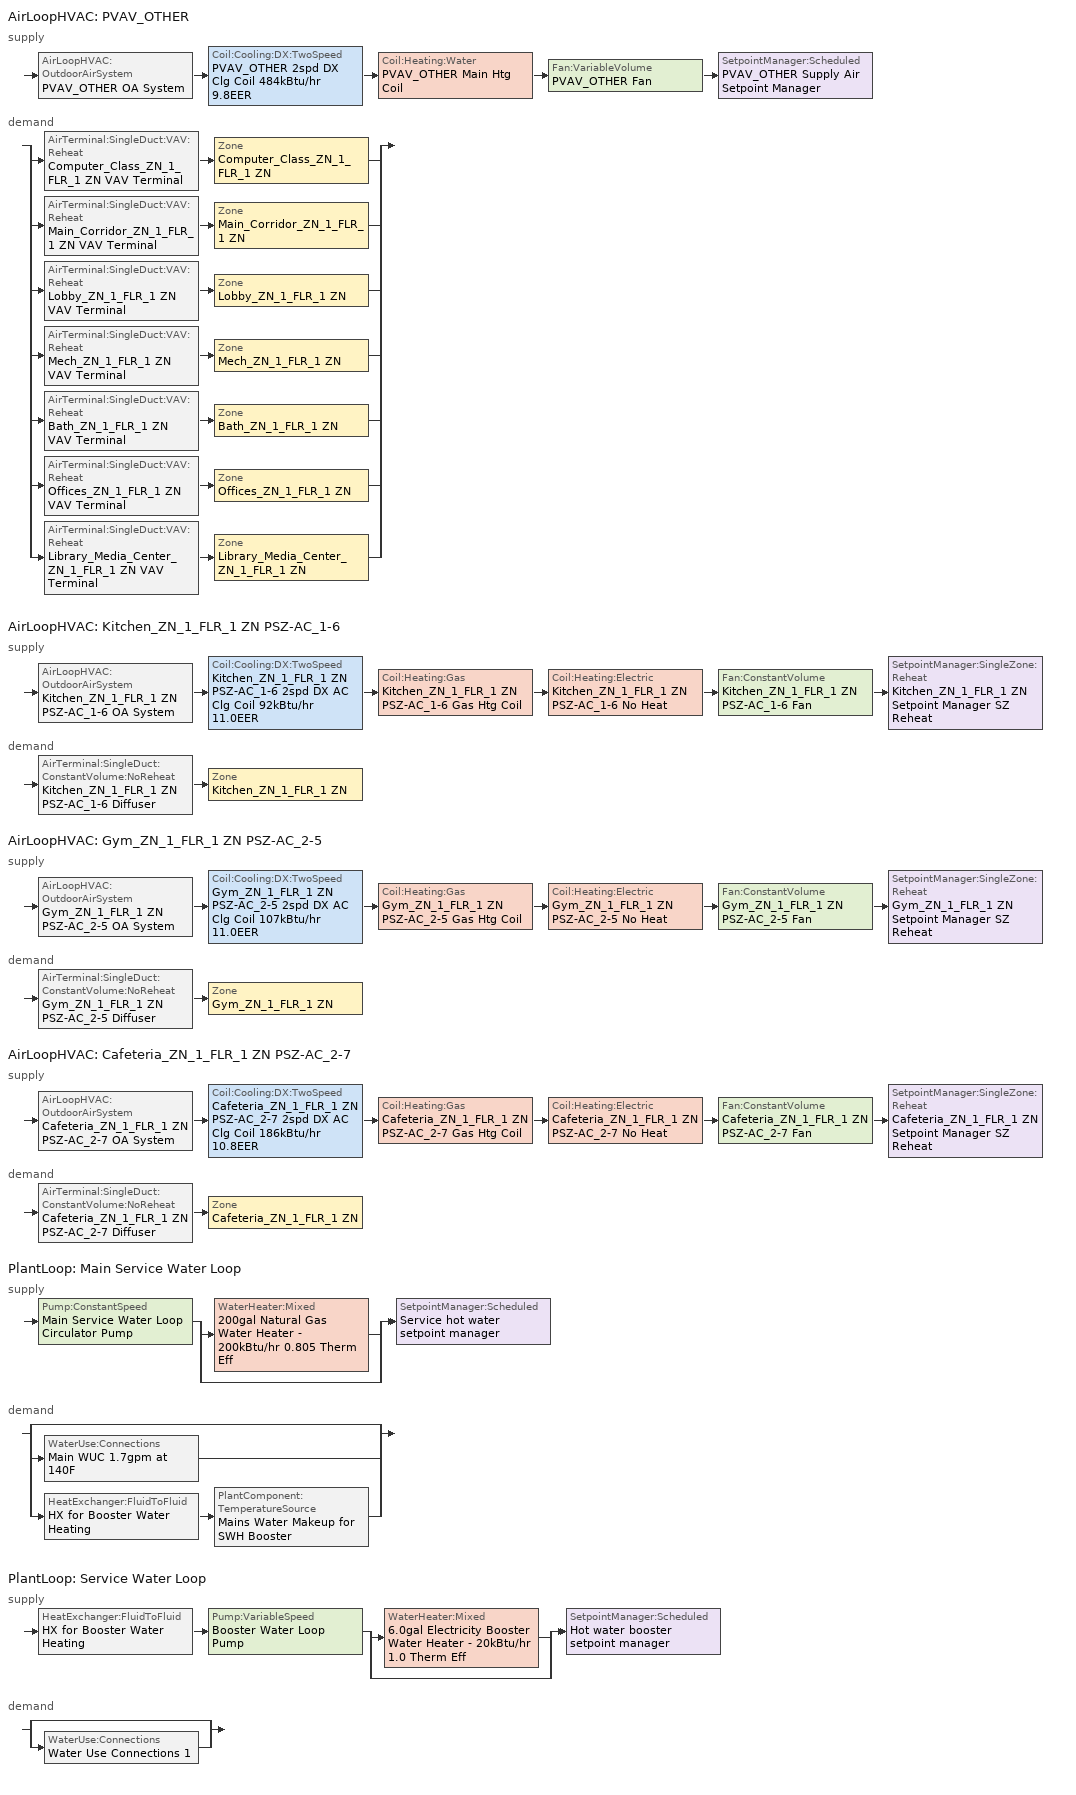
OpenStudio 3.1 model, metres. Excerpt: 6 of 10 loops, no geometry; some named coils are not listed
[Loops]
AirLoopHVAC 'PVAV_OTHER'
 supply: AirLoopHVAC:OutdoorAirSystem 'PVAV_OTHER OA System' > Coil:Cooling:DX:TwoSpeed 'PVAV_OTHER 2spd DX Clg Coil 484kBtu/hr 9.8EER' > Coil:Heating:Water 'PVAV_OTHER Main Htg Coil' > Fan:VariableVolume 'PVAV_OTHER Fan' > SetpointManager:Scheduled 'PVAV_OTHER Supply Air Setpoint Manager'
 demand: split
  | AirTerminal:SingleDuct:VAV:Reheat 'Computer_Class_ZN_1_FLR_1 ZN VAV Terminal' > Zone 'Computer_Class_ZN_1_FLR_1 ZN'
  | AirTerminal:SingleDuct:VAV:Reheat 'Main_Corridor_ZN_1_FLR_1 ZN VAV Terminal' > Zone 'Main_Corridor_ZN_1_FLR_1 ZN'
  | AirTerminal:SingleDuct:VAV:Reheat 'Lobby_ZN_1_FLR_1 ZN VAV Terminal' > Zone 'Lobby_ZN_1_FLR_1 ZN'
  | AirTerminal:SingleDuct:VAV:Reheat 'Mech_ZN_1_FLR_1 ZN VAV Terminal' > Zone 'Mech_ZN_1_FLR_1 ZN'
  | AirTerminal:SingleDuct:VAV:Reheat 'Bath_ZN_1_FLR_1 ZN VAV Terminal' > Zone 'Bath_ZN_1_FLR_1 ZN'
  | AirTerminal:SingleDuct:VAV:Reheat 'Offices_ZN_1_FLR_1 ZN VAV Terminal' > Zone 'Offices_ZN_1_FLR_1 ZN'
  | AirTerminal:SingleDuct:VAV:Reheat 'Library_Media_Center_ZN_1_FLR_1 ZN VAV Terminal' > Zone 'Library_Media_Center_ZN_1_FLR_1 ZN'
AirLoopHVAC 'Kitchen_ZN_1_FLR_1 ZN PSZ-AC_1-6'
 supply: AirLoopHVAC:OutdoorAirSystem 'Kitchen_ZN_1_FLR_1 ZN PSZ-AC_1-6 OA System' > Coil:Cooling:DX:TwoSpeed 'Kitchen_ZN_1_FLR_1 ZN PSZ-AC_1-6 2spd DX AC Clg Coil 92kBtu/hr 11.0EER' > Coil:Heating:Gas 'Kitchen_ZN_1_FLR_1 ZN PSZ-AC_1-6 Gas Htg Coil' > Coil:Heating:Electric 'Kitchen_ZN_1_FLR_1 ZN PSZ-AC_1-6 No Heat' > Fan:ConstantVolume 'Kitchen_ZN_1_FLR_1 ZN PSZ-AC_1-6 Fan' > SetpointManager:SingleZone:Reheat 'Kitchen_ZN_1_FLR_1 ZN Setpoint Manager SZ Reheat'
 demand: AirTerminal:SingleDuct:ConstantVolume:NoReheat 'Kitchen_ZN_1_FLR_1 ZN PSZ-AC_1-6 Diffuser' > Zone 'Kitchen_ZN_1_FLR_1 ZN'
AirLoopHVAC 'Gym_ZN_1_FLR_1 ZN PSZ-AC_2-5'
 supply: AirLoopHVAC:OutdoorAirSystem 'Gym_ZN_1_FLR_1 ZN PSZ-AC_2-5 OA System' > Coil:Cooling:DX:TwoSpeed 'Gym_ZN_1_FLR_1 ZN PSZ-AC_2-5 2spd DX AC Clg Coil 107kBtu/hr 11.0EER' > Coil:Heating:Gas 'Gym_ZN_1_FLR_1 ZN PSZ-AC_2-5 Gas Htg Coil' > Coil:Heating:Electric 'Gym_ZN_1_FLR_1 ZN PSZ-AC_2-5 No Heat' > Fan:ConstantVolume 'Gym_ZN_1_FLR_1 ZN PSZ-AC_2-5 Fan' > SetpointManager:SingleZone:Reheat 'Gym_ZN_1_FLR_1 ZN Setpoint Manager SZ Reheat'
 demand: AirTerminal:SingleDuct:ConstantVolume:NoReheat 'Gym_ZN_1_FLR_1 ZN PSZ-AC_2-5 Diffuser' > Zone 'Gym_ZN_1_FLR_1 ZN'
AirLoopHVAC 'Cafeteria_ZN_1_FLR_1 ZN PSZ-AC_2-7'
 supply: AirLoopHVAC:OutdoorAirSystem 'Cafeteria_ZN_1_FLR_1 ZN PSZ-AC_2-7 OA System' > Coil:Cooling:DX:TwoSpeed 'Cafeteria_ZN_1_FLR_1 ZN PSZ-AC_2-7 2spd DX AC Clg Coil 186kBtu/hr 10.8EER' > Coil:Heating:Gas 'Cafeteria_ZN_1_FLR_1 ZN PSZ-AC_2-7 Gas Htg Coil' > Coil:Heating:Electric 'Cafeteria_ZN_1_FLR_1 ZN PSZ-AC_2-7 No Heat' > Fan:ConstantVolume 'Cafeteria_ZN_1_FLR_1 ZN PSZ-AC_2-7 Fan' > SetpointManager:SingleZone:Reheat 'Cafeteria_ZN_1_FLR_1 ZN Setpoint Manager SZ Reheat'
 demand: AirTerminal:SingleDuct:ConstantVolume:NoReheat 'Cafeteria_ZN_1_FLR_1 ZN PSZ-AC_2-7 Diffuser' > Zone 'Cafeteria_ZN_1_FLR_1 ZN'
PlantLoop 'Main Service Water Loop'
 supply: Pump:ConstantSpeed 'Main Service Water Loop Circulator Pump' > split
  | WaterHeater:Mixed '200gal Natural Gas Water Heater - 200kBtu/hr 0.805 Therm Eff'
  | bypass
  join > SetpointManager:Scheduled 'Service hot water setpoint manager'
 demand: split
  | bypass
  | WaterUse:Connections 'Main WUC 1.7gpm at 140F'
  | HeatExchanger:FluidToFluid 'HX for Booster Water Heating' > PlantComponent:TemperatureSource 'Mains Water Makeup for SWH Booster'
PlantLoop 'Service Water Loop'
 supply: HeatExchanger:FluidToFluid 'HX for Booster Water Heating' > Pump:VariableSpeed 'Booster Water Loop Pump' > split
  | WaterHeater:Mixed '6.0gal Electricity Booster Water Heater - 20kBtu/hr 1.0 Therm Eff'
  | bypass
  join > SetpointManager:Scheduled 'Hot water booster setpoint manager'
 demand: split
  | bypass
  | WaterUse:Connections 'Water Use Connections 1'
[Sizing:Zone] Zone Cooling Design Supply Air Temperature Input Method=SupplyAirTemperature; Zone Cooling Design Supply Air Temperature {C}=12.7778; Zone Cooling Design Supply Air Temperature Difference {deltaC}=11.11; Zone Heating Design Supply Air Temperature Input Method=SupplyAirTemperature; Zone Heating Design Supply Air Temperature {C}=50; Zone Heating Design Supply Air Temperature Difference {deltaC}=11.11; Zone Cooling Design Supply Air Humidity Ratio {kg-H2O/kg-air}=0.0085; Zone Heating Design Supply Air Humidity Ratio {kg-H2O/kg-air}=0.008; Cooling Design Air Flow Method=DesignDay; Heating Design Air Flow Method=DesignDay; Account for Dedicated Outdoor Air System=No; Dedicated Outdoor Air System Control Strategy=NeutralSupplyAir; Dedicated Outdoor Air Low Setpoint Temperature for Design {C}=autosize; Dedicated Outdoor Air High Setpoint Temperature for Design {C}=autosize
Bath_ZN_1_FLR_1 ZN; Cafeteria_ZN_1_FLR_1 ZN; Computer_Class_ZN_1_FLR_1 ZN; Gym_ZN_1_FLR_1 ZN; Kitchen_ZN_1_FLR_1 ZN; Library_Media_Center_ZN_1_FLR_1 ZN; Lobby_ZN_1_FLR_1 ZN; Main_Corridor_ZN_1_FLR_1 ZN; Mech_ZN_1_FLR_1 ZN; Offices_ZN_1_FLR_1 ZN
[Zone equipment]
Bath_ZN_1_FLR_1 ZN: Bath_ZN_1_FLR_1 ZN VAV Terminal, Bath_ZN_1_FLR_1 ZN Exhaust Fan
Cafeteria_ZN_1_FLR_1 ZN: Cafeteria_ZN_1_FLR_1 ZN PSZ-AC_2-7 Diffuser
Computer_Class_ZN_1_FLR_1 ZN: Computer_Class_ZN_1_FLR_1 ZN VAV Terminal
Gym_ZN_1_FLR_1 ZN: Gym_ZN_1_FLR_1 ZN PSZ-AC_2-5 Diffuser
Kitchen_ZN_1_FLR_1 ZN: Kitchen_ZN_1_FLR_1 ZN PSZ-AC_1-6 Diffuser, Kitchen_ZN_1_FLR_1 ZN Exhaust Fan
Library_Media_Center_ZN_1_FLR_1 ZN: Library_Media_Center_ZN_1_FLR_1 ZN VAV Terminal
Lobby_ZN_1_FLR_1 ZN: Lobby_ZN_1_FLR_1 ZN VAV Terminal
Main_Corridor_ZN_1_FLR_1 ZN: Main_Corridor_ZN_1_FLR_1 ZN VAV Terminal
Mech_ZN_1_FLR_1 ZN: Mech_ZN_1_FLR_1 ZN VAV Terminal
Offices_ZN_1_FLR_1 ZN: Offices_ZN_1_FLR_1 ZN VAV Terminal
[PlantLoop] Glycol Concentration=0; Plant Loop Volume {m3}=Autocalculate; Load Distribution Scheme=Optimal
Name | Maximum Loop Temperature {C} | Minimum Loop Temperature {C}
Main Service Water Loop | 60 | 10
Service Water Loop
[Sizing:Plant] Loop Type=Heating; Loop Design Temperature Difference {deltaC}=5; Sizing Option=NonCoincident; Zone Timesteps in Averaging Window=1; Coincident Sizing Factor Mode=None
Name | Design Loop Exit Temperature {C}
Main Service Water Loop | 60
Service Water Loop | 82.2222
[SetpointManager:Scheduled] Control Variable=Temperature
Name | Schedule | Setpoint Node or NodeList
PVAV_OTHER Supply Air Setpoint Manager | Supply Air Temp - 55.0F 3 | PVAV_OTHER Supply Outlet Node
Service hot water setpoint manager | Service Water Loop Temp - 140F | Main Service Water Loop Supply Outlet Node
Hot water booster setpoint manager | Service Water Booster Temp - 180.00000000000006F | Service Water Loop Supply Outlet Node
[Pump:VariableSpeed]
Booster Water Loop Pump: Rated Pump Head {Pa}=0; Rated Power Consumption {W}=0; Motor Efficiency=1; Minimum Flow Rate {m3/s}=0; Pump Control Type=Continuous; Skin Loss Radiative Fraction=0.5; Design Power Sizing Method=PowerPerFlowPerPressure; Design Electric Power per Unit Flow Rate {W/(m3/s)}=348701.1; Design Shaft Power per Unit Flow Rate per Unit Head {W-s/m3-Pa}=1.28205; Design Minimum Flow Rate Fraction=0
[AirLoopHVAC] Availability Schedule=SchoolPrimary HVACOperationSchd; Design Supply Air Flow Rate {m3/s}=autosize; Design Return Air Flow Fraction of Supply Air Flow=1
PVAV_OTHER; Kitchen_ZN_1_FLR_1 ZN PSZ-AC_1-6; Gym_ZN_1_FLR_1 ZN PSZ-AC_2-5; Cafeteria_ZN_1_FLR_1 ZN PSZ-AC_2-7
[Sizing:System] Type of Load to Size On=Sensible; Preheat Design Temperature {C}=7.22222; Preheat Design Humidity Ratio {kg-H2O/kg-Air}=0.008; Precool Design Temperature {C}=12.7778; Precool Design Humidity Ratio {kg-H2O/kg-Air}=0.008; Central Cooling Design Supply Air Temperature {C}=12.7778; Sizing Option=Coincident; 100% Outdoor Air in Cooling=No; 100% Outdoor Air in Heating=No; Central Cooling Design Supply Air Humidity Ratio {kg-H2O/kg-Air}=0.0085; Central Heating Design Supply Air Humidity Ratio {kg-H2O/kg-Air}=0.008; Cooling Design Air Flow Method=DesignDay; Cooling Design Air Flow Rate {m3/s}=0; Heating Design Air Flow Method=DesignDay; Heating Design Air Flow Rate {m3/s}=0; System Outdoor Air Method=ZoneSum; Zone Maximum Outdoor Air Fraction=1; Cooling Supply Air Flow Rate Per Floor Area {m3/s-m2}=0.00996765; Cooling Fraction of Autosized Cooling Supply Air Flow Rate=1; Cooling Supply Air Flow Rate Per Unit Cooling Capacity {m3/s-W}=3.94755e-05; Heating Supply Air Flow Rate Per Floor Area {m3/s-m2}=0.00996765; Heating Fraction of Autosized Heating Supply Air Flow Rate=1; Heating Fraction of Autosized Cooling Supply Air Flow Rate=1; Heating Supply Air Flow Rate Per Unit Heating Capacity {m3/s-W}=3.15882e-05; Cooling Design Capacity Method=CoolingDesignCapacity; Cooling Design Capacity {W}=autosize; Cooling Design Capacity Per Floor Area {W/m2}=234.7; Fraction of Autosized Cooling Design Capacity=1; Heating Design Capacity Method=HeatingDesignCapacity; Heating Design Capacity {W}=autosize; Heating Design Capacity Per Floor Area {W/m2}=157; Fraction of Autosized Heating Design Capacity=1; Central Cooling Capacity Control Method=OnOff
Name | Design Outdoor Air Flow Rate {m3/s} | Central Heating Maximum System Air Flow Ratio | Central Heating Design Supply Air Temperature {C}
PVAV_OTHER | 2.284857 | 0.3 | 12.7778
Kitchen_ZN_1_FLR_1 ZN PSZ-AC_1-6; Gym_ZN_1_FLR_1 ZN PSZ-AC_2-5; Cafeteria_ZN_1_FLR_1 ZN PSZ-AC_2-7 | Autosize | 1 | 50
[Fan:VariableVolume]
PVAV_OTHER Fan: Availability Schedule=Always On Discrete; Fan Total Efficiency=0.6045; Pressure Rise {Pa}=1389.92; Maximum Flow Rate {m3/s}=Autosize; Fan Power Minimum Flow Rate Input Method=Fraction; Fan Power Minimum Flow Fraction=0.25; Fan Power Minimum Air Flow Rate {m3/s}=0; Motor Efficiency=0.93; Motor In Airstream Fraction=1; Fan Power Coefficient 1=0.04076; Fan Power Coefficient 2=0.0881; Fan Power Coefficient 3=-0.0729; Fan Power Coefficient 4=0.9437; Fan Power Coefficient 5=0
[Coil:Cooling:DX:TwoSpeed] Availability Schedule=Always On Discrete; Rated High Speed Total Cooling Capacity {W}=Autosize; Rated High Speed Sensible Heat Ratio=Autosize; Rated High Speed Air Flow Rate {m3/s}=Autosize; Unit Internal Static Air Pressure {Pa}=773.3; Rated Low Speed Total Cooling Capacity {W}=Autosize; Rated Low Speed Sensible Heat Ratio=0.69; Condenser Type=AirCooled; Minimum Outdoor Dry-Bulb Temperature for Compressor Operation {C}=-25; High Speed Evaporative Condenser Effectiveness=0; High Speed Evaporative Condenser Air Flow Rate {m3/s}=Autosize; High Speed Evaporative Condenser Pump Rated Power Consumption {W}=Autosize; Low Speed Evaporative Condenser Effectiveness=0; Low Speed Evaporative Condenser Air Flow Rate {m3/s}=Autosize; Low Speed Evaporative Condenser Pump Rated Power Consumption {W}=Autosize; Basin Heater Capacity {W/K}=10; Basin Heater Setpoint Temperature {C}=2
Name | Rated High Speed COP {W/W} | Total Cooling Capacity Function of Temperature Curve | Total Cooling Capacity Function of Flow Fraction Curve | Energy Input Ratio Function of Temperature Curve | Energy Input Ratio Function of Flow Fraction Curve | Part Load Fraction Correlation Curve | Rated Low Speed COP {W/W} | Low Speed Total Cooling Capacity Function of Temperature Curve | Low Speed Energy Input Ratio Function of Temperature Curve
PVAV_OTHER 2spd DX Clg Coil 484kBtu/hr 9.8EER | 3.39929 | PSZ-AC_CoolCLennoxStandard10Ton_TGA120S2B_CapFT | AHU-1_CoolCStandard10Ton_CapFF | PSZ-AC_CoolCStandard10Ton_EIRFT | CoolCLennoxStandard10Ton_TGA120S2B_EIRFFF | PSZ-AC_CoolCLennoxStandard10Ton_TGA120S2B_PLR | 3.39929 | PSZ-AC_CoolCLennoxStandard10Ton_TGA120S2B_CapFT | PSZ-AC_CoolCStandard10Ton_EIRFT
Kitchen_ZN_1_FLR_1 ZN PSZ-AC_1-6 2spd DX AC Clg Coil 92kBtu/hr 11.0EER; Gym_ZN_1_FLR_1 ZN PSZ-AC_2-5 2spd DX AC Clg Coil 107kBtu/hr 11.0EER | 3.79883 | PSZ-Fine Storage DX Coil Cap-FT | DX Coil Cap-FF | PSZ-AC DX Coil EIR-FT | Split DX Coil EIR-FF | HPACCOOLPLFFPLR | 3.79883 | PSZ-Fine Storage DX Coil Cap-FT | PSZ-AC DX Coil EIR-FT
Cafeteria_ZN_1_FLR_1 ZN PSZ-AC_2-7 2spd DX AC Clg Coil 186kBtu/hr 10.8EER | 3.73224 | PSZ-AC_CoolCLennoxStandard10Ton_TGA120S2B_CapFT | AHU-1_CoolCStandard10Ton_CapFF | PSZ-AC_CoolCStandard10Ton_EIRFT | CoolCLennoxStandard10Ton_TGA120S2B_EIRFFF | PSZ-AC_CoolCLennoxStandard10Ton_TGA120S2B_PLR | 3.73224 | PSZ-AC_CoolCLennoxStandard10Ton_TGA120S2B_CapFT | PSZ-AC_CoolCStandard10Ton_EIRFT
[Controller:OutdoorAir] Maximum Outdoor Air Flow Rate {m3/s}=Autosize; Economizer Control Type=DifferentialEnthalpy; Economizer Control Action Type=ModulateFlow; Lockout Type=LockoutWithHeating; Minimum Limit Type=FixedMinimum; Minimum Outdoor Air Schedule=SchoolPrimary MinOA_MotorizedDamper_Sched; High Humidity Control=No
Name | Minimum Outdoor Air Flow Rate {m3/s} | Controller Mechanical Ventilation | Heat Recovery Bypass Control Type
Controller Outdoor Air 4 | 0 | PVAV_OTHER Ventilation Controller | BypassWhenWithinEconomizerLimits
Kitchen_ZN_1_FLR_1 ZN PSZ-AC_1-6 OA System Controller | autosize | Controller Mechanical Ventilation 1 | BypassWhenWithinEconomizerLimits
Gym_ZN_1_FLR_1 ZN PSZ-AC_2-5 OA System Controller | autosize | Controller Mechanical Ventilation 2 | BypassWhenWithinEconomizerLimits
Cafeteria_ZN_1_FLR_1 ZN PSZ-AC_2-7 OA System Controller | autosize | Controller Mechanical Ventilation 3 | BypassWhenOAFlowGreaterThanMinimum
[Controller:MechanicalVentilation]
Name | Availability Schedule | System Outdoor Air Method
PVAV_OTHER Ventilation Controller | SchoolPrimary MinOA_MotorizedDamper_Sched | VentilationRateProcedure
Controller Mechanical Ventilation 1; Controller Mechanical Ventilation 2; Controller Mechanical Ventilation 3 | Always On Discrete | ZoneSum
[AirLoopHVAC:OutdoorAirSystem]
Name | Controller
PVAV_OTHER OA System | Controller Outdoor Air 4
Kitchen_ZN_1_FLR_1 ZN PSZ-AC_1-6 OA System | Kitchen_ZN_1_FLR_1 ZN PSZ-AC_1-6 OA System Controller
Gym_ZN_1_FLR_1 ZN PSZ-AC_2-5 OA System | Gym_ZN_1_FLR_1 ZN PSZ-AC_2-5 OA System Controller
Cafeteria_ZN_1_FLR_1 ZN PSZ-AC_2-7 OA System | Cafeteria_ZN_1_FLR_1 ZN PSZ-AC_2-7 OA System Controller
[AirTerminal:SingleDuct:VAV:Reheat] Availability Schedule=Always On Discrete; Maximum Air Flow Rate {m3/s}=AutoSize; Zone Minimum Air Flow Input Method=Constant; Constant Minimum Air Flow Fraction=0.370918; Fixed Minimum Air Flow Rate {m3/s}=0; Maximum Hot Water or Steam Flow Rate {m3/s}=AutoSize; Minimum Hot Water or Steam Flow Rate {m3/s}=0; Convergence Tolerance=0.001; Damper Heating Action=ReverseWithLimits; Maximum Flow per Zone Floor Area During Reheat {m3/s-m2}=AutoSize; Maximum Flow Fraction During Reheat=AutoSize; Maximum Reheat Air Temperature {C}=50; Control For Outdoor Air=No
Name | Reheat Coil
Computer_Class_ZN_1_FLR_1 ZN VAV Terminal | Computer_Class_ZN_1_FLR_1 ZN Reheat Coil
Main_Corridor_ZN_1_FLR_1 ZN VAV Terminal | Main_Corridor_ZN_1_FLR_1 ZN Reheat Coil
Lobby_ZN_1_FLR_1 ZN VAV Terminal | Lobby_ZN_1_FLR_1 ZN Reheat Coil
Mech_ZN_1_FLR_1 ZN VAV Terminal | Mech_ZN_1_FLR_1 ZN Reheat Coil
Bath_ZN_1_FLR_1 ZN VAV Terminal | Bath_ZN_1_FLR_1 ZN Reheat Coil
Offices_ZN_1_FLR_1 ZN VAV Terminal | Offices_ZN_1_FLR_1 ZN Reheat Coil
Library_Media_Center_ZN_1_FLR_1 ZN VAV Terminal | Library_Media_Center_ZN_1_FLR_1 ZN Reheat Coil
[SetpointManager:SingleZone:Reheat] Minimum Supply Air Temperature {C}=12.7778; Maximum Supply Air Temperature {C}=50
Name | Control Zone | Setpoint Node or NodeList
Kitchen_ZN_1_FLR_1 ZN Setpoint Manager SZ Reheat | Kitchen_ZN_1_FLR_1 ZN | Kitchen_ZN_1_FLR_1 ZN PSZ-AC_1-6 Supply Outlet Node
Gym_ZN_1_FLR_1 ZN Setpoint Manager SZ Reheat | Gym_ZN_1_FLR_1 ZN | Gym_ZN_1_FLR_1 ZN PSZ-AC_2-5 Supply Outlet Node
Cafeteria_ZN_1_FLR_1 ZN Setpoint Manager SZ Reheat | Cafeteria_ZN_1_FLR_1 ZN | Cafeteria_ZN_1_FLR_1 ZN PSZ-AC_2-7 Supply Outlet Node
[Coil:Heating:Gas] Availability Schedule=Always On Discrete; Gas Burner Efficiency=0.8; Nominal Capacity {W}=AutoSize; Parasitic Electric Load {W}=0; Parasitic Gas Load {W}=0
Kitchen_ZN_1_FLR_1 ZN PSZ-AC_1-6 Gas Htg Coil; Gym_ZN_1_FLR_1 ZN PSZ-AC_2-5 Gas Htg Coil; Cafeteria_ZN_1_FLR_1 ZN PSZ-AC_2-7 Gas Htg Coil
[Coil:Heating:Electric] Availability Schedule=Always Off Discrete; Efficiency=1; Nominal Capacity {W}=0
Kitchen_ZN_1_FLR_1 ZN PSZ-AC_1-6 No Heat; Gym_ZN_1_FLR_1 ZN PSZ-AC_2-5 No Heat; Cafeteria_ZN_1_FLR_1 ZN PSZ-AC_2-7 No Heat
[Fan:ConstantVolume] Availability Schedule=SchoolPrimary HVACOperationSchd; Pressure Rise {Pa}=622.722; Maximum Flow Rate {m3/s}=AutoSize; Motor In Airstream Fraction=1
Name | Fan Total Efficiency | Motor Efficiency
Kitchen_ZN_1_FLR_1 ZN PSZ-AC_1-6 Fan; Gym_ZN_1_FLR_1 ZN PSZ-AC_2-5 Fan | 0.56225 | 0.865
Cafeteria_ZN_1_FLR_1 ZN PSZ-AC_2-7 Fan | 0.58175 | 0.895
[AirTerminal:SingleDuct:ConstantVolume:NoReheat] Availability Schedule=Always On Discrete; Maximum Air Flow Rate {m3/s}=AutoSize
Kitchen_ZN_1_FLR_1 ZN PSZ-AC_1-6 Diffuser; Gym_ZN_1_FLR_1 ZN PSZ-AC_2-5 Diffuser; Cafeteria_ZN_1_FLR_1 ZN PSZ-AC_2-7 Diffuser
[Fan:ZoneExhaust] Fan Total Efficiency=0.0660786; Pressure Rise {Pa}=124.544; System Availability Manager Coupling Mode=Decoupled
Name | Availability Schedule | Maximum Flow Rate {m3/s} | Flow Fraction Schedule | Balanced Exhaust Fraction Schedule
Kitchen_ZN_1_FLR_1 ZN Exhaust Fan | SchoolPrimary Kitchen_Exhaust_SCH | 2.12376 | SchoolSecondary Kitchen_Exhaust_SCH_DCV | SchoolSecondary Kitchen Exhaust Fan Balanced Exhaust Fraction Schedule
Bath_ZN_1_FLR_1 ZN Exhaust Fan | SchoolPrimary Hours_of_operation | 0.283168
[Refrigeration:System]
RefrSystem - Primary School: Refrigeration Condenser=Refrigeration Condenser Air Cooled 1; Minimum Condensing Temperature {C}=21; Refrigeration System Working Fluid Type=R404a; Suction Temperature Control Type=ConstantSuctionTemperature; Suction Piping Zone=Kitchen_ZN_1_FLR_1 ZN
[Refrigeration:Case]
Case Primary School: Availability Schedule=Always On Discrete; Zone=Kitchen_ZN_1_FLR_1 ZN; Rated Ambient Temperature {C}=23.8889; Rated Ambient Relative Humidity {percent}=55; Rated Total Cooling Capacity per Unit Length {W/m}=734; Rated Latent Heat Ratio=0.08; Rated Runtime Fraction=0.85; Case Length {m}=3.66; Case Operating Temperature {C}=2; Latent Case Credit Curve Type=CaseTemperatureMethod; Latent Case Credit Curve=Refrigeration Case Latent Credit Curve; Standard Case Fan Power per Unit Length {W/m}=55; Operating Case Fan Power per Unit Length {W/m}=55; Standard Case Lighting Power per Unit Length {W/m}=33; Installed Case Lighting Power per Unit Length {W/m}=33; Case Lighting Schedule=SchoolPrimary BLDG_LIGHT_SCH_2010; Fraction of Lighting Energy to Case=1; Anti-Sweat Heater Control Type=None; Humidity at Zero Anti-Sweat Heater Energy {percent}=0; Case Height {m}=1.5; Fraction of Anti-Sweat Heater Energy to Case=0.2; Case Defrost Power per Unit Length {W/m}=0; Case Defrost Type=None; Case Defrost Schedule=Refrigeration Defrost Schedule; Case Defrost Drip-Down Schedule=Refrigeration Defrost Schedule 1; Defrost Energy Correction Curve Type=None; Under Case HVAC Return Air Fraction=0.05; Refrigerated Case Restocking Schedule=SchoolPrimary Kitchen_ZN_1_FLR_1_Case:2_SELFCONTAINEDDISPLAYCASE_CaseStockingSched; Case Credit Fraction Schedule=Refrigeration Case Credit Schedule; Design Evaporator Temperature or Brine Inlet Temperature {C}=-5.56
[Refrigeration:WalkIn]
Walk-In Primary School: Availability Schedule=Always On Discrete; Rated Coil Cooling Capacity {W}=2686.44; Operating Temperature {C}=-23; Rated Cooling Source Temperature {C}=-28.3333; Rated Total Heating Power {W}=0; Rated Cooling Coil Fan Power {W}=249.978; Rated Circulation Fan Power {W}=0; Rated Total Lighting Power {W}=120.78; Lighting Schedule=SchoolSecondary BLDG_LIGHT_SCH; Defrost Type=Electric; Defrost Control Type=TimeSchedule; Defrost Schedule=Refrigeration Defrost Schedule 2; Defrost Drip-Down Schedule=Refrigeration Defrost Schedule 3; Defrost Power {W}=1500.6; Temperature Termination Defrost Fraction to Ice=0.7; Restocking Schedule=SchoolSecondary Kitchen_ZN_1_FLR_1_Case:1_WALKINFREEZER_WalkInStockingSched; Insulated Floor Surface Area {m2}=11.1484; Insulated Floor U-Value {W/m2-K}=0.207; WalkIn Zone Boundary 1=Refrigeration Walk In Zone Boundary 1
[Refrigeration:WalkIn:ZoneBoundary]
Refrigeration Walk In Zone Boundary 1: Zone=Kitchen_ZN_1_FLR_1 ZN; Total Insulated Surface Area Facing Zone {m2}=43.4; Insulated Surface U-Value Facing Zone {W/m2-K}=0.235; Area of Stocking Doors Facing Zone {m2}=2; Height of Stocking Doors Facing Zone {m}=2; Stocking Door Opening Schedule Name Facing Zone=door_wi_sched; Stocking Door Opening Protection Type Facing Zone=StripCurtain
[Refrigeration:Condenser:AirCooled]
Refrigeration Condenser Air Cooled 1: Rated Effective Total Heat Rejection Rate Curve=Curve Linear 1; Rated Subcooling Temperature Difference {deltaC}=0; Condenser Fan Speed Control Type=Fixed; Rated Fan Power {W}=946.525; Minimum Fan Air Flow Ratio=0.1
[Pump:ConstantSpeed]
Main Service Water Loop Circulator Pump: Rated Flow Rate {m3/s}=autosize; Rated Pump Head {Pa}=29891; Rated Power Consumption {W}=autosize; Motor Efficiency=0.855; Fraction of Motor Inefficiencies to Fluid Stream=0; Pump Control Type=Intermittent; Design Power Sizing Method=PowerPerFlowPerPressure; Design Electric Power per Unit Flow Rate {W/(m3/s)}=348701.1; Design Shaft Power per Unit Flow Rate per Unit Head {W-s/m3-Pa}=1.28205
[WaterHeater:Mixed] Deadband Temperature Difference {deltaC}=2; Heater Control Type=Cycle; Off Cycle Parasitic Heat Fraction to Tank=0; On Cycle Parasitic Heat Fraction to Tank=0; Ambient Temperature Indicator=ThermalZone; Use Side Effectiveness=1; Source Side Effectiveness=1; Use Side Design Flow Rate {m3/s}=autosize; Source Side Design Flow Rate {m3/s}=autosize; Indirect Water Heating Recovery Time {hr}=1.5; Source Side Flow Control Mode=IndirectHeatPrimarySetpoint
Name | Tank Volume {m3} | Setpoint Temperature Schedule | Maximum Temperature Limit {C} | Heater Maximum Capacity {W} | Heater Fuel Type | Heater Thermal Efficiency | Off Cycle Parasitic Fuel Consumption Rate {W} | Off Cycle Parasitic Fuel Type | On Cycle Parasitic Fuel Consumption Rate {W} | On Cycle Parasitic Fuel Type | Ambient Temperature Thermal Zone | Off Cycle Loss Coefficient to Ambient Temperature {W/K} | On Cycle Loss Coefficient to Ambient Temperature {W/K}
200gal Natural Gas Water Heater - 200kBtu/hr 0.805 Therm Eff | 0.757082 | Service Water Loop Temp - 140F | 60 | 58614.2 | NaturalGas | 0.805128 | 1006.49 | NaturalGas | 1006.49 | NaturalGas | Mech_ZN_1_FLR_1 ZN | 9.66218 | 9.66218
6.0gal Electricity Booster Water Heater - 20kBtu/hr 1.0 Therm Eff | 0.0227125 | Service Water Booster Temp - 180.00000000000006F | 82.2222 | 6000.04 | Electricity | 1 | 0 | Electricity | 0 | Electricity | Kitchen_ZN_1_FLR_1 ZN | 1.05486 | 1.05486
[WaterUse:Connections]
Name | Water Use Equipment Name 1
Main WUC 1.7gpm at 140F | Main Service Water Use 1.7gpm at 140F
Water Use Connections 1 | Booster Water Fixture - 1.0 gpm at 180F
[WaterUse:Equipment:Definition]
Name | Peak Flow Rate {m3/s} | Target Temperature Schedule | Sensible Fraction Schedule | Latent Fraction Schedule
Main Service Water Use Def 1.7gpm | 0.000107253 | Mixed Water At Faucet Temp - 140F | Fraction Sensible - 0.2 | Fraction Latent - 0.05
Booster Water Fixture Def - 1.0 gpm | 6.30902e-05 | Mixed Water At Faucet Temp - 180F
[WaterUse:Equipment] Flow Rate Fraction Schedule=SchoolPrimary BLDG_SWH_SCH
Name | Water Use Equipment Definition
Main Service Water Use 1.7gpm at 140F | Main Service Water Use Def 1.7gpm
Booster Water Fixture - 1.0 gpm at 180F | Booster Water Fixture Def - 1.0 gpm
[HeatExchanger:FluidToFluid]
HX for Booster Water Heating: Loop Demand Side Design Flow Rate {m3/s}=autosize; Loop Supply Side Design Flow Rate {m3/s}=autosize; Heat Exchange Model Type=Ideal; Heat Exchanger U-Factor Times Area Value {W/K}=autosize; Control Type=UncontrolledOn; Minimum Temperature Difference to Activate Heat Exchanger {deltaC}=0.01; Heat Transfer Metering End Use Type=LoopToLoop; Component Override Cooling Control Temperature Mode=Loop; Sizing Factor=1; Operation Minimum Temperature Limit {C}=0; Operation Maximum Temperature Limit {C}=100
[PlantComponent:TemperatureSource]
Mains Water Makeup for SWH Booster: Design Volume Flow Rate {m3/s}=autosize; Temperature Specification Type=Scheduled; Source Temperature {C}=8; Source Temperature Schedule=Mains Water Temperature
[Schedule:Constant]
Name | Value
Always On Discrete | 1
Always Off Discrete | 0
Mains Water Temperature | 10
[Schedule:Ruleset]
Name | Default Day Schedule | Summer Design Day Schedule | Winter Design Day Schedule
SchoolPrimary BLDG_LIGHT_SCH_2010 | SchoolPrimary BLDG_LIGHT_SCH_2010 Default | SchoolPrimary BLDG_LIGHT_SCH_2010 Summer Design Day | SchoolPrimary BLDG_LIGHT_SCH_2010 Winter Design Day
SchoolPrimary HVACOperationSchd | SchoolPrimary HVACOperationSchd Default | SchoolPrimary HVACOperationSchd Summer Design Day | SchoolPrimary HVACOperationSchd Winter Design Day
SchoolPrimary MinOA_MotorizedDamper_Sched | SchoolPrimary MinOA_MotorizedDamper_Sched Default | SchoolPrimary MinOA_MotorizedDamper_Sched Summer Design Day | SchoolPrimary MinOA_MotorizedDamper_Sched Winter Design Day
Supply Air Temp - 55.0F 3 | Supply Air Temp - 55.0F Default 3
SchoolPrimary Kitchen_Exhaust_SCH | SchoolPrimary Kitchen_Exhaust_SCH Default | SchoolPrimary Kitchen_Exhaust_SCH Summer Design Day | SchoolPrimary Kitchen_Exhaust_SCH Winter Design Day
SchoolSecondary Kitchen_Exhaust_SCH_DCV | SchoolSecondary Kitchen_Exhaust_SCH_DCV Default | SchoolSecondary Kitchen_Exhaust_SCH_DCV Summer Design Day | SchoolSecondary Kitchen_Exhaust_SCH_DCV Winter Design Day
SchoolSecondary Kitchen Exhaust Fan Balanced Exhaust Fraction Schedule | SchoolSecondary Kitchen Exhaust Fan Balanced Exhaust Fraction Schedule Default | SchoolSecondary Kitchen Exhaust Fan Balanced Exhaust Fraction Schedule Summer Design Day | SchoolSecondary Kitchen Exhaust Fan Balanced Exhaust Fraction Schedule Winter Design Day
SchoolPrimary Hours_of_operation | SchoolPrimary Hours_of_operation Default | SchoolPrimary Hours_of_operation Summer Design Day | SchoolPrimary Hours_of_operation Winter Design Day
SchoolPrimary Kitchen_ZN_1_FLR_1_Case:2_SELFCONTAINEDDISPLAYCASE_CaseStockingSched | SchoolPrimary Kitchen_ZN_1_FLR_1_Case:2_SELFCONTAINEDDISPLAYCASE_CaseStockingSched Default | SchoolPrimary Kitchen_ZN_1_FLR_1_Case:2_SELFCONTAINEDDISPLAYCASE_CaseStockingSched Summer Design Day | SchoolPrimary Kitchen_ZN_1_FLR_1_Case:2_SELFCONTAINEDDISPLAYCASE_CaseStockingSched Winter Design Day
Refrigeration Defrost Schedule | Refrigeration Defrost Schedule Default
Refrigeration Defrost Schedule 1 | Refrigeration Defrost Schedule Default 1
Refrigeration Case Credit Schedule | Refrigeration Case Credit Schedule Default
SchoolSecondary Kitchen_ZN_1_FLR_1_Case:1_WALKINFREEZER_WalkInStockingSched | SchoolSecondary Kitchen_ZN_1_FLR_1_Case:1_WALKINFREEZER_WalkInStockingSched Default | SchoolSecondary Kitchen_ZN_1_FLR_1_Case:1_WALKINFREEZER_WalkInStockingSched Summer Design Day | SchoolSecondary Kitchen_ZN_1_FLR_1_Case:1_WALKINFREEZER_WalkInStockingSched Winter Design Day
SchoolSecondary BLDG_LIGHT_SCH | SchoolSecondary BLDG_LIGHT_SCH Default | SchoolSecondary BLDG_LIGHT_SCH Summer Design Day | SchoolSecondary BLDG_LIGHT_SCH Winter Design Day
door_wi_sched | door_wi_sched Default
Refrigeration Defrost Schedule 2 | Refrigeration Defrost Schedule Default 2
Refrigeration Defrost Schedule 3 | Refrigeration Defrost Schedule Default 3
Service Water Loop Temp - 140F | Service Water Loop Temp - 140F Default
Fraction Sensible - 0.2 | Fraction Sensible - 0.2 Default
Fraction Latent - 0.05 | Fraction Latent - 0.05 Default
Mixed Water At Faucet Temp - 140F | Mixed Water At Faucet Temp - 140F Default
SchoolPrimary BLDG_SWH_SCH | SchoolPrimary BLDG_SWH_SCH Default | SchoolPrimary BLDG_SWH_SCH Summer Design Day | SchoolPrimary BLDG_SWH_SCH Winter Design Day
Service Water Booster Temp - 180.00000000000006F | Service Water Booster Temp - 180.00000000000006F Default
Mixed Water At Faucet Temp - 180F | Mixed Water At Faucet Temp - 180F Default
[Schedule:Day]
SchoolPrimary BLDG_LIGHT_SCH_2010 Default; SchoolPrimary BLDG_LIGHT_SCH_2010 Wknd Day; SchoolPrimary BLDG_LIGHT_SCH_2010 Wknd Day 1; SchoolSecondary BLDG_LIGHT_SCH Default; SchoolSecondary BLDG_LIGHT_SCH Wknd Day; SchoolSecondary BLDG_LIGHT_SCH Wknd Day 1: 24, 0, 0.1773
SchoolPrimary BLDG_LIGHT_SCH_2010 Summer Design Day; SchoolSecondary Kitchen_Exhaust_SCH_DCV Default; SchoolSecondary Kitchen_Exhaust_SCH_DCV Winter Design Day; SchoolSecondary Kitchen_Exhaust_SCH_DCV Summer Design Day; SchoolSecondary BLDG_LIGHT_SCH Summer Design Day: 24, 0, 1
SchoolPrimary BLDG_LIGHT_SCH_2010 Wkdy Day; SchoolPrimary BLDG_LIGHT_SCH_2010 Wkdy Day 2; SchoolSecondary BLDG_LIGHT_SCH Wkdy Day; SchoolSecondary BLDG_LIGHT_SCH Wkdy Day 2: 7, 0, 0.1773, 21, 0, 0.9, 24, 0, 0.1773
SchoolPrimary BLDG_LIGHT_SCH_2010 Wkdy Day 1; SchoolSecondary BLDG_LIGHT_SCH Wkdy Day 1: 8, 0, 0.1773, 20, 0, 0.5, 24, 0, 0.1773
SchoolPrimary BLDG_LIGHT_SCH_2010 Winter Design Day; SchoolPrimary HVACOperationSchd Default; SchoolPrimary MinOA_MotorizedDamper_Sched Default; SchoolPrimary Kitchen_Exhaust_SCH Default; SchoolPrimary Kitchen_Exhaust_SCH Wknd Day; SchoolPrimary Kitchen_Exhaust_SCH Wknd Day 1; SchoolSecondary Kitchen Exhaust Fan Balanced Exhaust Fraction Schedule Default; SchoolSecondary Kitchen Exhaust Fan Balanced Exhaust Fraction Schedule Wknd Day; SchoolSecondary Kitchen Exhaust Fan Balanced Exhaust Fraction Schedule Wknd Day 1; SchoolPrimary Hours_of_operation Default; SchoolSecondary BLDG_LIGHT_SCH Winter Design Day; SchoolPrimary BLDG_SWH_SCH Default; SchoolPrimary BLDG_SWH_SCH Sat Day; SchoolPrimary BLDG_SWH_SCH Sun|Sat Day; SchoolPrimary BLDG_SWH_SCH Sun|Sat Day 1: 24, 0, 0
SchoolPrimary HVACOperationSchd Winter Design Day; SchoolPrimary HVACOperationSchd Summer Design Day; SchoolPrimary HVACOperationSchd WntrDsn|SmrDsn|Wkdy Day; SchoolPrimary Hours_of_operation Winter Design Day; SchoolPrimary Hours_of_operation Summer Design Day; SchoolPrimary Hours_of_operation WntrDsn|SmrDsn|Wkdy Day: 7, 0, 0, 21, 0, 1, 24, 0, 0
SchoolPrimary MinOA_MotorizedDamper_Sched Winter Design Day; SchoolPrimary MinOA_MotorizedDamper_Sched Summer Design Day; SchoolPrimary MinOA_MotorizedDamper_Sched WntrDsn|SmrDsn|Wkdy Day; SchoolPrimary Kitchen_Exhaust_SCH Wkdy Day 1; SchoolPrimary Kitchen_Exhaust_SCH Wkdy Day 2; SchoolPrimary Kitchen_Exhaust_SCH Winter Design Day; SchoolPrimary Kitchen_Exhaust_SCH Summer Design Day: 8, 0, 0, 21, 0, 1, 24, 0, 0
Supply Air Temp - 55.0F Default 3: 24, 0, 12.7778
SchoolPrimary Kitchen_Exhaust_SCH Wkdy Day: 8, 0, 0, 17, 0, 1, 24, 0, 0
SchoolSecondary Kitchen Exhaust Fan Balanced Exhaust Fraction Schedule Wkdy Day: 8, 0, 0, 17, 0, 0.746296, 24, 0, 0
SchoolSecondary Kitchen Exhaust Fan Balanced Exhaust Fraction Schedule Wkdy Day 1; SchoolSecondary Kitchen Exhaust Fan Balanced Exhaust Fraction Schedule Wkdy Day 2; SchoolSecondary Kitchen Exhaust Fan Balanced Exhaust Fraction Schedule Winter Design Day; SchoolSecondary Kitchen Exhaust Fan Balanced Exhaust Fraction Schedule Summer Design Day: 8, 0, 0, 21, 0, 0.746296, 24, 0, 0
SchoolPrimary Kitchen_ZN_1_FLR_1_Case:2_SELFCONTAINEDDISPLAYCASE_CaseStockingSched Default; SchoolPrimary Kitchen_ZN_1_FLR_1_Case:2_SELFCONTAINEDDISPLAYCASE_CaseStockingSched Winter Design Day; SchoolPrimary Kitchen_ZN_1_FLR_1_Case:2_SELFCONTAINEDDISPLAYCASE_CaseStockingSched Summer Design Day: 6, 0, 0, 7, 0, 50, 9, 0, 70, 10, 0, 80, 11, 0, 70, 13, 0, 50, 14, 0, 80, 15, 0, 90, 16, 0, 80, 24, 0, 0
Refrigeration Defrost Schedule Default; Refrigeration Defrost Schedule Default 1: 0, 59, 0, 24, 0, 0
Refrigeration Case Credit Schedule Default: 7, 0, 0.2, 21, 0, 0.4, 24, 0, 0.2
SchoolSecondary Kitchen_ZN_1_FLR_1_Case:1_WALKINFREEZER_WalkInStockingSched Default: 4, 0, 0, 5, 0, 725, 6, 0, 417, 7, 0, 290, 24, 0, 0
SchoolSecondary Kitchen_ZN_1_FLR_1_Case:1_WALKINFREEZER_WalkInStockingSched Winter Design Day; SchoolSecondary Kitchen_ZN_1_FLR_1_Case:1_WALKINFREEZER_WalkInStockingSched Summer Design Day; SchoolSecondary Kitchen_ZN_1_FLR_1_Case:1_WALKINFREEZER_WalkInStockingSched WntrDsn|SmrDsn|Wknd|Mon|Wed|Thu Day: 4, 0, 0, 5, 0, 125, 6, 0, 117, 7, 0, 90, 19, 0, 0, 20, 0, 125, 21, 0, 117, 22, 0, 90, 24, 0, 0
door_wi_sched Default: 6, 0, 0, 22, 0, 0.0625, 24, 0, 0
Refrigeration Defrost Schedule Default 2; Refrigeration Defrost Schedule Default 3: 0, 59, 1, 10, 0, 0, 10, 59, 1, 24, 0, 0
Service Water Loop Temp - 140F Default; Mixed Water At Faucet Temp - 140F Default: 24, 0, 60
Fraction Sensible - 0.2 Default: 24, 0, 0.2
Fraction Latent - 0.05 Default: 24, 0, 0.05
SchoolPrimary BLDG_SWH_SCH Summer Design Day: 7, 0, 0.05, 8, 0, 0.1, 9, 0, 0.34, 10, 0, 0.6, 11, 0, 0.63, 12, 0, 0.72, 13, 0, 0.79, 14, 0, 0.83, 15, 0, 0.61, 16, 0, 0.65, 18, 0, 0.1, 19, 0, 0.19, 20, 0, 0.25, 22, 0, 0.22, 23, 0, 0.12, 24, 0, 0.09
SchoolPrimary BLDG_SWH_SCH Wkdy Day; SchoolPrimary BLDG_SWH_SCH Wkdy Day 2: 8, 0, 0, 9, 0, 0.34, 10, 0, 0.6, 11, 0, 0.63, 12, 0, 0.72, 13, 0, 0.79, 14, 0, 0.83, 15, 0, 0.61, 16, 0, 0.65, 18, 0, 0.1, 19, 0, 0.19, 20, 0, 0.25, 24, 0, 0
SchoolPrimary BLDG_SWH_SCH Wkdy Day 1: 8, 0, 0, 18, 0, 0.1, 19, 0, 0.19, 20, 0, 0.25, 24, 0, 0
SchoolPrimary BLDG_SWH_SCH Winter Design Day: 9, 0, 0.03, 13, 0, 0.05, 24, 0, 0.03
Service Water Booster Temp - 180.00000000000006F Default; Mixed Water At Faucet Temp - 180F Default: 24, 0, 82.2222
[Schedule:Rule] Date Specification Type=DateRange
Name | Schedule Ruleset | Rule Order | Day Schedule | Apply Monday | Apply Tuesday | Apply Wednesday | Apply Thursday | Apply Friday | Start Month | Start Day | End Month | End Day | Apply Sunday | Apply Saturday
Schedule Rule 7 | SchoolPrimary BLDG_LIGHT_SCH_2010 | 4 | SchoolPrimary BLDG_LIGHT_SCH_2010 Wkdy Day | Yes | Yes | Yes | Yes | Yes | 1 | 1 | 6 | 30
Schedule Rule 8 | SchoolPrimary BLDG_LIGHT_SCH_2010 | 3 | SchoolPrimary BLDG_LIGHT_SCH_2010 Wkdy Day 1 | Yes | Yes | Yes | Yes | Yes | 7 | 1 | 9 | 1
Schedule Rule 9 | SchoolPrimary BLDG_LIGHT_SCH_2010 | 2 | SchoolPrimary BLDG_LIGHT_SCH_2010 Wkdy Day 2 | Yes | Yes | Yes | Yes | Yes | 9 | 1 | 12 | 31
Schedule Rule 10 | SchoolPrimary BLDG_LIGHT_SCH_2010 | 1 | SchoolPrimary BLDG_LIGHT_SCH_2010 Wknd Day |  |  |  |  |  | 1 | 1 | 6 | 30 | Yes | Yes
Schedule Rule 11 | SchoolPrimary BLDG_LIGHT_SCH_2010 | 0 | SchoolPrimary BLDG_LIGHT_SCH_2010 Wknd Day 1 |  |  |  |  |  | 7 | 1 | 9 | 1 | Yes | Yes
Schedule Rule 76 | SchoolPrimary HVACOperationSchd | 0 | SchoolPrimary HVACOperationSchd WntrDsn|SmrDsn|Wkdy Day | Yes | Yes | Yes | Yes | Yes | 1 | 1 | 12 | 31
Schedule Rule 77 | SchoolPrimary MinOA_MotorizedDamper_Sched | 0 | SchoolPrimary MinOA_MotorizedDamper_Sched WntrDsn|SmrDsn|Wkdy Day | Yes | Yes | Yes | Yes | Yes | 1 | 1 | 12 | 31
Schedule Rule 78 | SchoolPrimary Kitchen_Exhaust_SCH | 4 | SchoolPrimary Kitchen_Exhaust_SCH Wkdy Day | Yes | Yes | Yes | Yes | Yes | 1 | 1 | 6 | 30
Schedule Rule 79 | SchoolPrimary Kitchen_Exhaust_SCH | 3 | SchoolPrimary Kitchen_Exhaust_SCH Wkdy Day 1 | Yes | Yes | Yes | Yes | Yes | 7 | 1 | 9 | 1
Schedule Rule 80 | SchoolPrimary Kitchen_Exhaust_SCH | 2 | SchoolPrimary Kitchen_Exhaust_SCH Wkdy Day 2 | Yes | Yes | Yes | Yes | Yes | 9 | 1 | 12 | 31
Schedule Rule 81 | SchoolPrimary Kitchen_Exhaust_SCH | 1 | SchoolPrimary Kitchen_Exhaust_SCH Wknd Day |  |  |  |  |  | 1 | 1 | 6 | 30 | Yes | Yes
Schedule Rule 82 | SchoolPrimary Kitchen_Exhaust_SCH | 0 | SchoolPrimary Kitchen_Exhaust_SCH Wknd Day 1 |  |  |  |  |  | 7 | 1 | 9 | 1 | Yes | Yes
Schedule Rule 83 | SchoolSecondary Kitchen Exhaust Fan Balanced Exhaust Fraction Schedule | 4 | SchoolSecondary Kitchen Exhaust Fan Balanced Exhaust Fraction Schedule Wkdy Day | Yes | Yes | Yes | Yes | Yes | 1 | 1 | 6 | 30
Schedule Rule 84 | SchoolSecondary Kitchen Exhaust Fan Balanced Exhaust Fraction Schedule | 3 | SchoolSecondary Kitchen Exhaust Fan Balanced Exhaust Fraction Schedule Wkdy Day 1 | Yes | Yes | Yes | Yes | Yes | 7 | 1 | 9 | 1
Schedule Rule 85 | SchoolSecondary Kitchen Exhaust Fan Balanced Exhaust Fraction Schedule | 2 | SchoolSecondary Kitchen Exhaust Fan Balanced Exhaust Fraction Schedule Wkdy Day 2 | Yes | Yes | Yes | Yes | Yes | 9 | 1 | 12 | 31
Schedule Rule 86 | SchoolSecondary Kitchen Exhaust Fan Balanced Exhaust Fraction Schedule | 1 | SchoolSecondary Kitchen Exhaust Fan Balanced Exhaust Fraction Schedule Wknd Day |  |  |  |  |  | 1 | 1 | 6 | 30 | Yes | Yes
Schedule Rule 87 | SchoolSecondary Kitchen Exhaust Fan Balanced Exhaust Fraction Schedule | 0 | SchoolSecondary Kitchen Exhaust Fan Balanced Exhaust Fraction Schedule Wknd Day 1 |  |  |  |  |  | 7 | 1 | 9 | 1 | Yes | Yes
Schedule Rule 88 | SchoolPrimary Hours_of_operation | 0 | SchoolPrimary Hours_of_operation WntrDsn|SmrDsn|Wkdy Day | Yes | Yes | Yes | Yes | Yes | 1 | 1 | 12 | 31
Schedule Rule 89 | SchoolSecondary Kitchen_ZN_1_FLR_1_Case:1_WALKINFREEZER_WalkInStockingSched | 0 | SchoolSecondary Kitchen_ZN_1_FLR_1_Case:1_WALKINFREEZER_WalkInStockingSched WntrDsn|SmrDsn|Wknd|Mon|Wed|Thu Day | Yes |  | Yes | Yes |  | 1 | 1 | 12 | 31 | Yes | Yes
Schedule Rule 90 | SchoolSecondary BLDG_LIGHT_SCH | 4 | SchoolSecondary BLDG_LIGHT_SCH Wkdy Day | Yes | Yes | Yes | Yes | Yes | 1 | 1 | 6 | 30
Schedule Rule 91 | SchoolSecondary BLDG_LIGHT_SCH | 3 | SchoolSecondary BLDG_LIGHT_SCH Wkdy Day 1 | Yes | Yes | Yes | Yes | Yes | 7 | 1 | 9 | 1
Schedule Rule 92 | SchoolSecondary BLDG_LIGHT_SCH | 2 | SchoolSecondary BLDG_LIGHT_SCH Wkdy Day 2 | Yes | Yes | Yes | Yes | Yes | 9 | 1 | 12 | 31
Schedule Rule 93 | SchoolSecondary BLDG_LIGHT_SCH | 1 | SchoolSecondary BLDG_LIGHT_SCH Wknd Day |  |  |  |  |  | 1 | 1 | 6 | 30 | Yes | Yes
Schedule Rule 94 | SchoolSecondary BLDG_LIGHT_SCH | 0 | SchoolSecondary BLDG_LIGHT_SCH Wknd Day 1 |  |  |  |  |  | 7 | 1 | 9 | 1 | Yes | Yes
Schedule Rule 95 | SchoolPrimary BLDG_SWH_SCH | 5 | SchoolPrimary BLDG_SWH_SCH Sat Day |  |  |  |  |  | 9 | 16 | 12 | 31 |  | Yes
Schedule Rule 96 | SchoolPrimary BLDG_SWH_SCH | 4 | SchoolPrimary BLDG_SWH_SCH Sun|Sat Day |  |  |  |  |  | 1 | 1 | 6 | 15 | Yes | Yes
Schedule Rule 97 | SchoolPrimary BLDG_SWH_SCH | 3 | SchoolPrimary BLDG_SWH_SCH Sun|Sat Day 1 |  |  |  |  |  | 6 | 16 | 9 | 15 | Yes | Yes
Schedule Rule 98 | SchoolPrimary BLDG_SWH_SCH | 2 | SchoolPrimary BLDG_SWH_SCH Wkdy Day | Yes | Yes | Yes | Yes | Yes | 1 | 1 | 6 | 15
Schedule Rule 99 | SchoolPrimary BLDG_SWH_SCH | 1 | SchoolPrimary BLDG_SWH_SCH Wkdy Day 1 | Yes | Yes | Yes | Yes | Yes | 6 | 16 | 9 | 15
Schedule Rule 100 | SchoolPrimary BLDG_SWH_SCH | 0 | SchoolPrimary BLDG_SWH_SCH Wkdy Day 2 | Yes | Yes | Yes | Yes | Yes | 9 | 16 | 12 | 31
[Curve:Cubic]
Refrigeration Case Latent Credit Curve: Coefficient1 Constant=0.0265263; Coefficient2 x=0.00107803; Coefficient3 x**2=6.02558e-05; Coefficient4 x**3=1.23732e-06; Minimum Value of x=-35; Maximum Value of x=20
[Curve:Linear]
Curve Linear 1: Coefficient1 Constant=0; Coefficient2 x=1018.49; Minimum Value of x=1.4; Maximum Value of x=33.3
[Curve:Biquadratic]
Name | Coefficient1 Constant | Coefficient2 x | Coefficient3 x**2 | Coefficient4 y | Coefficient5 y**2 | Coefficient6 x*y | Minimum Value of x | Maximum Value of x | Minimum Value of y | Maximum Value of y
PSZ-AC_CoolCLennoxStandard10Ton_TGA120S2B_CapFT | 0.42415 | 0.04426 | -0.00042 | 0.00333 | -8e-05 | -0.00021 | 17 | 22 | 29 | 46
PSZ-AC_CoolCStandard10Ton_EIRFT | 1.23649 | -0.02431 | 0.00057 | -0.01434 | 0.00063 | -0.00038 | 17 | 22 | 29 | 46
PSZ-Fine Storage DX Coil Cap-FT | 0.942588 | 0.00954335 | 0.00068377 | -0.0110427 | 5.249e-06 | -9.72e-06 | 12.77778 | 23.88889 | 23.88889 | 46.11111
PSZ-AC DX Coil EIR-FT | 0.342414 | 0.034885 | -0.0006237 | 0.00497722 | 0.000437951 | -0.000728028 | 12.77778 | 23.88889 | 23.88889 | 46.11111
[Curve:Quadratic]
Name | Coefficient1 Constant | Coefficient2 x | Coefficient3 x**2 | Minimum Value of x | Maximum Value of x
AHU-1_CoolCStandard10Ton_CapFF | 0.77136 | 0.34053 | -0.11088 | 0.75918 | 1.13877
CoolCLennoxStandard10Ton_TGA120S2B_EIRFFF | 1.2055 | -0.32953 | 0.12308 | 0.75918 | 1.13877
PSZ-AC_CoolCLennoxStandard10Ton_TGA120S2B_PLR | 0.771 | 0.229 | 0 | 0 | 1
DX Coil Cap-FF | 0.8 | 0.2 | 0 | 0.5 | 1.5
Split DX Coil EIR-FF | 1.1552 | -0.1808 | 0.0256 | 0.5 | 1.5
HPACCOOLPLFFPLR | 0.85 | 0.15 | 0 | 0 | 1
